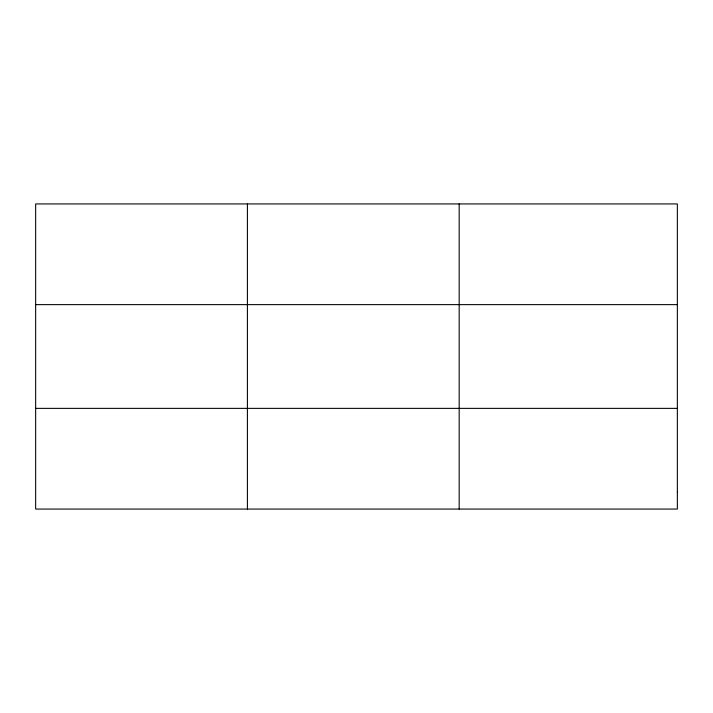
<?xml version="1.0" encoding="UTF-8"?>
<svg xmlns="http://www.w3.org/2000/svg" width="713" height="713" viewBox="0 0 713 713"><rect width="100%" height="100%" fill="white"/><g stroke="black" fill="none" stroke-linecap="round" stroke-linejoin="round"><path stroke-width="1.07" d="M247.411 509.064L247.411 203.936M459.172 509.064L459.172 203.936M35.65 304.629L677.35 304.629M35.65 408.371L677.35 408.371M677.35 492.282L677.35 509.064L35.65 509.064L35.65 203.936L677.35 203.936L677.35 492.282"/></g></svg>
